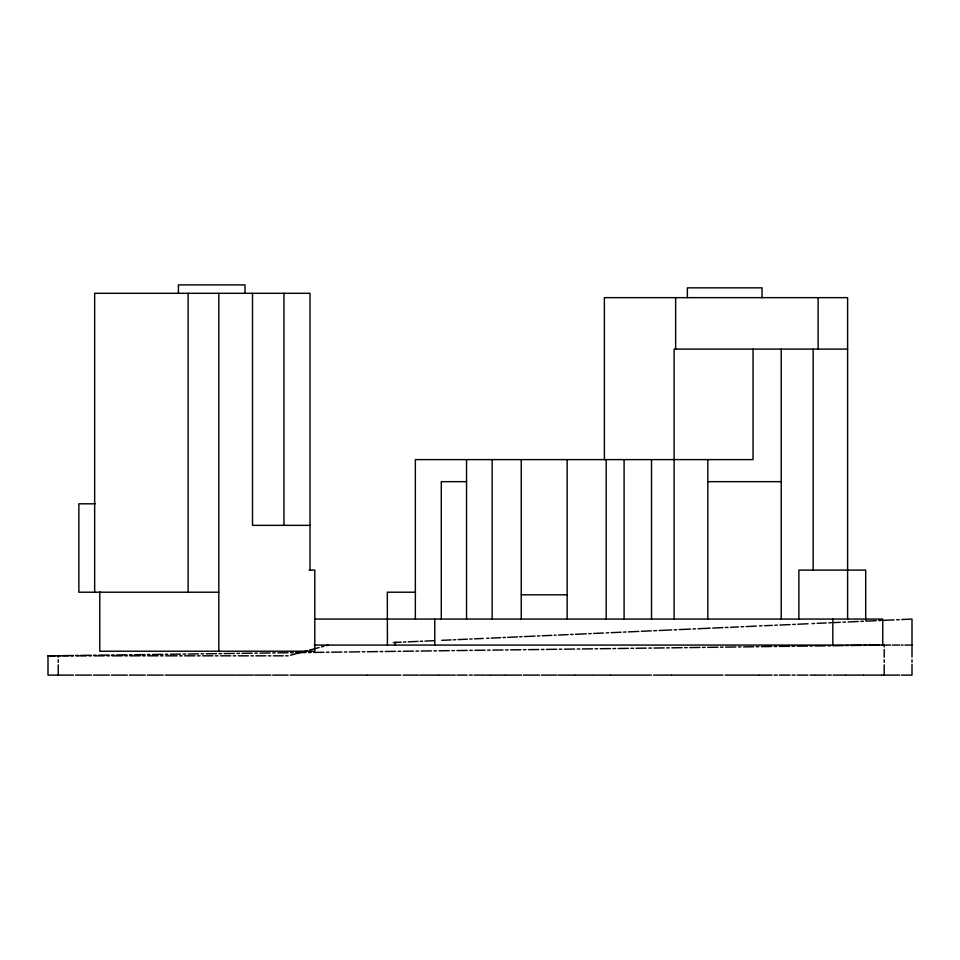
<?xml version="1.0" encoding="UTF-8"?>
<svg xmlns="http://www.w3.org/2000/svg" width="960" height="960" viewBox="0 0 960 960"><rect width="100%" height="100%" fill="white"/><g stroke="black" fill="none" stroke-linecap="round" stroke-linejoin="round"><path stroke-width="1.44" d="M290.532 655.188L302.412 651.996M304.8 651.36L307.176 650.724M309.552 650.088L319.068 647.532M321.444 646.896L323.82 646.26M326.196 645.624L328.26 645.072M393.312 642.528L401.244 642.168M403.572 642.06L405.9 641.952M408.228 641.844L418.08 641.4M420.276 641.304L422.616 641.196M424.944 641.088L434.292 640.668M441.684 640.332L451.176 639.912M453.384 639.804L455.724 639.696M458.064 639.6L467.436 639.168M469.776 639.06L472.116 638.964M474.468 638.856L483.192 638.46M486.588 638.304L488.94 638.196M491.28 638.088L500.676 637.668M503.028 637.56L505.38 637.452M507.732 637.344L517.668 636.9M519.696 636.804L522.048 636.696M524.412 636.588L535.044 636.108M537.432 636L539.82 635.892M542.208 635.784L551.772 635.352M554.16 635.244L556.068 635.16M558.492 635.052L568.176 634.62M570.6 634.5L573.024 634.392M575.436 634.284L586.308 633.792M588.756 633.684L591.216 633.576M593.664 633.456L603.456 633.024M606.228 632.892L608.7 632.784M611.172 632.664L621.072 632.22M623.544 632.112L626.016 631.992M628.5 631.884L638.784 631.416M641.28 631.308L651.252 630.852M653.748 630.744L656.568 630.612M659.088 630.504L671.652 629.928M674.172 629.82L676.68 629.712M679.2 629.592L690.468 629.088M692.988 628.968L695.52 628.86M698.052 628.74L710.184 628.188M712.728 628.08L722.892 627.612M725.436 627.504L727.968 627.384M730.512 627.276L738.468 626.916M741.024 626.796L743.568 626.676M746.124 626.568L756.324 626.1M759.492 625.956L762.048 625.848M764.604 625.728L772.272 625.38M774.828 625.272L777.372 625.152M779.928 625.032L790.164 624.576M792.72 624.456L795.276 624.348M797.832 624.228L808.056 623.76M812.052 623.58L814.608 623.472M817.164 623.352L826.26 622.944M828.816 622.824L831.372 622.704M833.928 622.596L840.324 622.308M842.952 622.188L845.508 622.068M848.064 621.96L858.3 621.492M860.856 621.372L863.412 621.264M865.968 621.144L876.204 620.676M878.76 620.568L881.316 620.448M883.872 620.34L894.096 619.872M896.652 619.752L899.208 619.644M901.776 619.524L912 619.068L912 657.192M73.596 675.108L48 675.108L48 655.824L55.248 655.728M57.804 655.692L60.36 655.668M62.916 655.632L73.152 655.5M75.708 655.464L78.276 655.428M80.832 655.404L91.068 655.272M93.624 655.236L96.18 655.2M98.736 655.164L108.972 655.032M111.528 655.008L114.096 654.972M116.652 654.936L126.888 654.804M129.444 654.78L132 654.744M134.556 654.708L144.792 654.576M147.348 654.54L149.916 654.516M152.472 654.48L162.708 654.348M165.264 654.312L167.82 654.276M170.376 654.252L180.612 654.12M183.168 654.084L185.736 654.048M188.292 654.012L198.528 653.892M201.084 653.856L203.64 653.82M206.196 653.784L216.432 653.652M218.988 653.628L221.556 653.592M224.112 653.556L234.348 653.424M236.904 653.388L239.46 653.364M242.016 653.328L252.252 653.196M254.808 653.16L257.376 653.124M259.932 653.1L270.168 652.968M272.724 652.932L275.28 652.896M277.836 652.872L288.072 652.74M290.628 652.704L293.196 652.668M295.752 652.632L305.988 652.5M308.544 652.476L311.1 652.44M313.656 652.404L323.892 652.272M326.448 652.236L329.016 652.212M331.572 652.176L341.808 652.044M344.364 652.008L346.92 651.984M349.476 651.948L359.712 651.816M362.268 651.78L364.836 651.744M367.392 651.72L377.628 651.588M380.184 651.552L382.74 651.516M385.296 651.48L395.532 651.348M398.1 651.324L400.656 651.288M403.212 651.252L413.448 651.12M416.004 651.096L418.56 651.06M421.116 651.024L431.352 650.892M433.92 650.856L436.476 650.832M439.032 650.796L449.268 650.664M451.824 650.628L454.38 650.592M456.936 650.568L467.172 650.436M469.74 650.4L472.296 650.364M474.852 650.328L485.088 650.196M487.644 650.172L490.2 650.136M492.756 650.1L502.992 649.968M505.56 649.944L508.116 649.908M510.672 649.872L520.908 649.74M523.464 649.704L526.02 649.68M528.576 649.644L538.812 649.512M541.38 649.476L543.936 649.44M546.492 649.416L556.728 649.284M559.284 649.248L561.84 649.212M564.408 649.188L574.632 649.056M577.2 649.02L579.756 648.984M582.312 648.948L592.548 648.816M595.104 648.792L597.66 648.756M600.228 648.72L610.452 648.588M613.02 648.552L615.576 648.528M618.132 648.492L628.368 648.36M630.924 648.324L633.48 648.3M636.048 648.264L646.272 648.132M648.84 648.096L651.396 648.06M653.952 648.036L664.188 647.904M666.744 647.868L669.3 647.832M671.868 647.796L682.092 647.664M684.66 647.64L687.216 647.604M689.772 647.568L700.008 647.436M702.564 647.4L705.12 647.376M707.688 647.34L717.912 647.208M720.48 647.172L723.036 647.148M725.592 647.112L735.828 646.98M738.384 646.944L740.94 646.908M743.508 646.884L753.732 646.752M756.3 646.716L758.856 646.68M761.412 646.644L771.648 646.512M774.204 646.488L776.76 646.452M779.328 646.416L789.552 646.284M792.12 646.26L794.676 646.224M797.232 646.188L807.468 646.056M810.024 646.02L812.58 645.996M815.148 645.96L825.372 645.828M827.94 645.792L830.496 645.756M833.052 645.732L843.288 645.6M845.844 645.564L848.4 645.528M850.968 645.492L861.204 645.372M863.76 645.336L866.316 645.3M868.872 645.264L879.108 645.132M881.664 645.108L890.724 645.072M847.608 349.104L674.124 349.104L674.124 619.068M466.548 481.656L441.288 481.656L441.288 619.068M707.832 481.656L781.212 481.656M95.292 503.808L78.864 503.808L78.864 592.212L218.808 592.212M310.02 525.36L252.516 525.36L252.516 293.304M309.108 570.096L314.796 570.096L314.796 651.216L99.78 651.216L99.78 591.744M415.548 592.212L387.324 592.212L387.42 645.072M521.256 594.828L567.156 594.828M314.556 619.068L882.756 619.068L882.756 645.072L314.256 645.072M396.708 642.444L395.112 642.444L395.112 645.072M892.5 645.072L899.592 645.072M901.368 645.072L903.132 645.072M904.908 645.072L912 645.072M48 655.824L68.472 655.824M71.04 655.824L73.596 655.824M76.152 655.824L86.388 655.824M88.956 655.824L91.512 655.824M94.068 655.824L104.316 655.824M106.872 655.824L109.428 655.824M111.996 655.824L122.232 655.824M124.788 655.824L127.356 655.824M129.912 655.824L140.148 655.824M142.704 655.824L145.272 655.824M147.828 655.824L158.064 655.824M160.632 655.824L163.188 655.824M165.744 655.824L177.072 655.824M179.628 655.824L182.184 655.824M184.704 655.824L194.94 655.824M197.532 655.824L200.088 655.824M202.644 655.824L212.88 655.824M215.436 655.824L217.992 655.824M220.548 655.824L230.712 655.824M233.256 655.824L235.788 655.824M238.32 655.824L248.376 655.824M250.896 655.824L253.392 655.824M255.9 655.824L265.884 655.824M268.368 655.824L270.852 655.824M273.348 655.824L283.224 655.824M285.696 655.824L288.144 655.824M75.648 675.108L91.512 675.108M93.552 675.108L109.428 675.108M111.468 675.108L127.356 675.108M129.384 675.108L145.272 675.108M147.288 675.108L163.188 675.108M165.204 675.108L182.184 675.108M183.12 675.108L200.088 675.108M201.024 675.108L217.992 675.108M218.94 675.108L235.788 675.108M236.844 675.108L253.392 675.108M254.76 675.108L270.852 675.108M272.676 675.108L288.144 675.108M290.196 675.108L366.828 675.108M367.344 675.108L400.728 675.108M403.056 675.108L418.524 675.108M419.784 675.108L438.48 675.108M438.996 675.108L450.696 675.108M451.788 675.108L455.256 675.108M456.912 675.108L467.136 675.108M469.32 675.108L472.26 675.108M474.012 675.108L485.052 675.108M486.156 675.108L490.176 675.108M490.86 675.108L504.972 675.108M505.524 675.108L521.652 675.108M523.44 675.108L539.436 675.108M541.344 675.108L556.704 675.108M558.132 675.108L574.608 675.108M575.1 675.108L592.524 675.108M593.34 675.108L610.44 675.108M610.872 675.108L651.372 675.108M653.484 675.108L671.412 675.108M671.844 675.108L723.024 675.108M725.244 675.108L758.844 675.108M759.336 675.108L772.128 675.108M774.192 675.108L777.24 675.108M779.316 675.108L790.032 675.108M792.108 675.108L795.156 675.108M797.232 675.108L807.96 675.108M810.024 675.108L814.5 675.108M815.136 675.108L826.176 675.108M827.928 675.108L831.288 675.108M833.052 675.108L845.448 675.108M845.844 675.108L863.364 675.108M863.76 675.108L881.28 675.108M881.664 675.108L899.592 675.108M901.368 675.108L912 675.108L912 664.356M912 659.748L912 662.304M884.22 645.072L884.22 646.944M884.22 649.512L884.22 657.192M884.22 659.748L884.22 662.304M884.22 664.872L884.22 675.108M865.692 620.112L865.692 570.108L798.876 570.108L798.876 619.068M847.608 619.068L847.608 297.648L604.38 297.648L604.38 459.612M832.836 619.068L832.836 645.072M818.124 297.648L818.124 349.104M813.168 349.104L813.168 570.108M781.212 349.104L781.212 619.068M762.036 297.648L762.036 287.844L687.372 287.844L687.372 297.648M753.06 349.104L753.06 459.612L415.356 459.612L415.356 619.068M707.832 459.612L707.832 619.068M675.636 297.648L675.636 349.104M651.516 459.612L651.516 619.068M624.096 459.612L624.096 619.068M606.192 459.612L606.192 619.068M567.156 459.612L567.156 619.068M521.256 459.612L521.256 619.068M492.144 459.612L492.144 619.068M466.548 459.612L466.548 619.068M434.784 619.068L434.784 645.072M310.02 570.096L310.02 293.304L94.656 293.304L94.656 592.212M283.956 293.304L283.956 525.36M244.98 293.304L244.98 284.892L178.428 284.892L178.428 293.304M218.808 293.304L218.808 651.216M188.124 293.304L188.124 592.212M58.236 655.824L58.236 657.192M58.236 659.748L58.236 662.304M58.236 664.872L58.236 675.108"/></g></svg>
